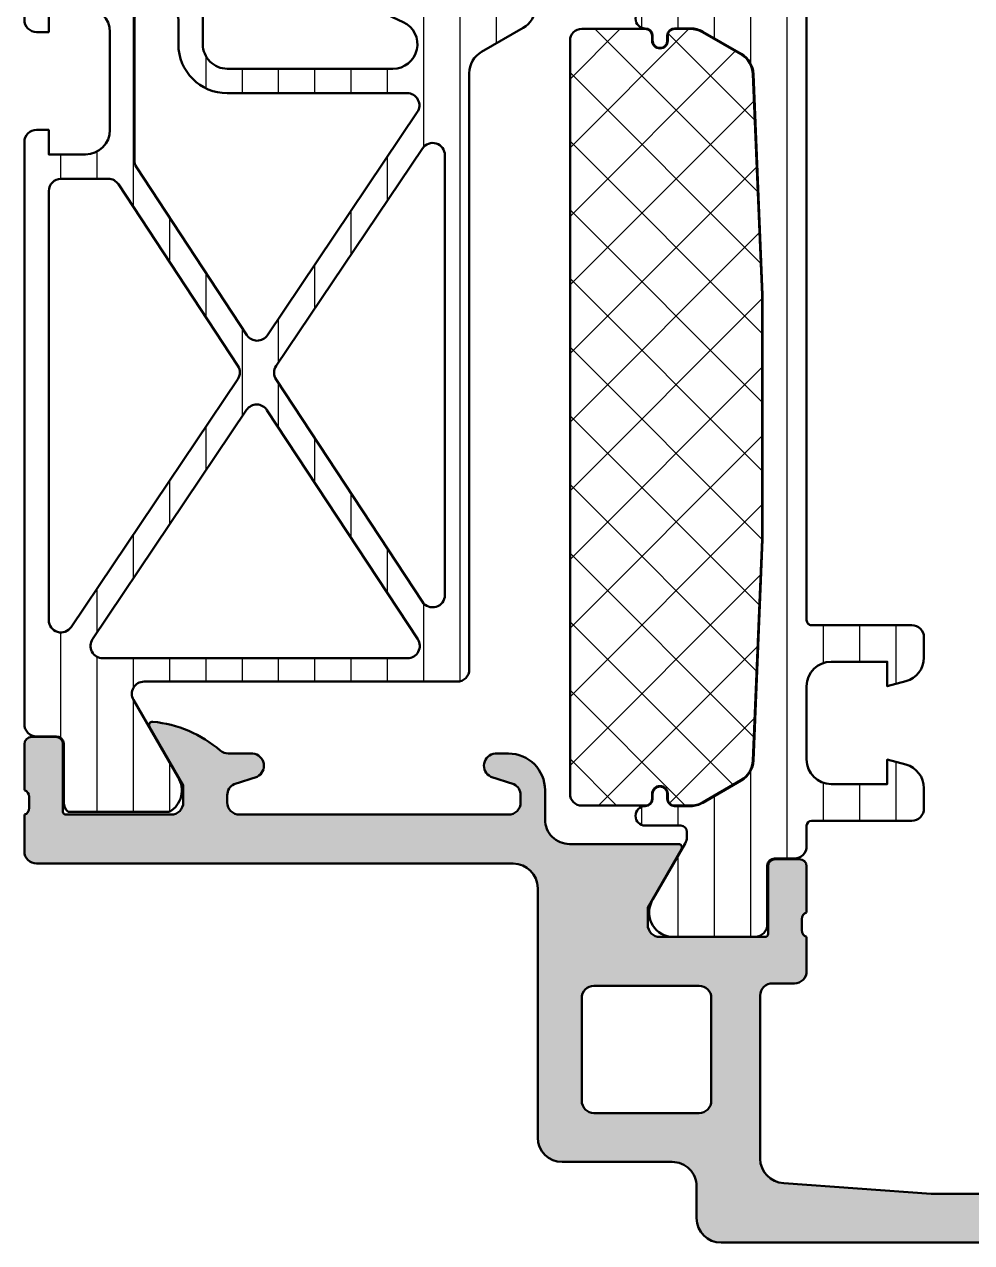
# Model space of a CAD drawing. Extents: x 0 to 77.5, y 0 to 75.
# Drawn here: x 0 to 38.75, y 0 to 49.82 of the extents above; entities that cross this region are included whole.
import ezdxf

# ---------------------------------------------------------------- set-up
doc = ezdxf.new("R2010")
doc.units = 0
for name, color, linetype, lineweight in [('0S-Alu contour', 7, 'Continuous', 50), ('0S-Alu hatch', 252, 'Continuous', 25), ('0S-Plastic contour', 254, 'Continuous', 50), ('0S-Plastic hatch', 253, 'Continuous', 25), ('0S-PT contour', 91, 'Continuous', 50), ('0S-PT hatch', 103, 'Continuous', 25)]:
    doc.layers.add(name, color=color, linetype=linetype, lineweight=lineweight)
pattern_1 = [(90, (0, 0), (-1.4859, 0), [])]

# ---------------------------------------------------------------- blocks, each defined once
blk = doc.blocks.new('338810__59300258_2B71_4FA6_A121_96B4F93C804B_')
at = {"layer": '0S-Alu hatch'}
h = blk.add_hatch(color=256, dxfattribs=at)
edge = h.paths.add_edge_path()
edge.add_line((37.09996948242031, 1.999996948242227), (31.06151186177388, 2.432393580288149))
edge.add_ellipse((31.0999679219181, 3.43161326515505), major_axis=(-0.9999594227704067, 0), ratio=1, start_angle=0, end_angle=87.79599713641181, ccw=False)
edge.add_line((30.10000849914769, 3.431613265155049), (30.10000849914769, 10.10006547570049))
edge.add_ellipse((30.60000849914763, 10.10006547570032), major_axis=(-0.4999999999999432, 0), ratio=1, start_angle=269.99999999998045, end_angle=360, ccw=False)
edge.add_line((30.60000849914781, 10.60006547570026), (31.49993252159013, 10.60006547570049))
edge.add_arc((31.49993252159006, 11.10006547570053), 0.5000000000000427, 270.0000000000073, 360)
edge.add_line((31.99993252159011, 11.10006547570053), (31.99993252159055, 12.49999999999998))
edge.add_ellipse((32.07876896813353, 12.76752059199295), major_axis=(-0.2788950563272664, 0), ratio=1, start_angle=-1.1645893740915767, end_angle=73.58012358051138, ccw=False)
edge.add_line((31.79993152159065, 12.77318899999129), (31.7999315215906, 13.22678299999135))
edge.add_ellipse((32.07879961723374, 13.23244365946838), major_axis=(-0.2789255417371285, 0), ratio=1, start_angle=-73.575405444652, end_angle=1.1628700728790022, ccw=False)
edge.add_line((31.99993252159061, 13.49998699999131), (31.99993252159061, 15.37999799999979))
edge.add_arc((31.69993252159057, 15.37999799999981), 0.3000000000000398, 0, 89.99999999999459)
edge.add_line((31.6999325215906, 15.67999799999985), (30.71995820254787, 15.67999799999985))
edge.add_arc((30.71995820254788, 15.37999799999981), 0.3000000000000469, 90.00000000000136, 180)
edge.add_line((30.41995820254783, 15.37999799999981), (30.41995820254783, 12.6199999999998))
edge.add_ellipse((30.29995820254784, 12.61999999999981), major_axis=(-0.1199999999999974, 0), ratio=1, start_angle=89.9999999999967, end_angle=180, ccw=False)
edge.add_line((30.29995820254783, 12.49999999999981), (25.99993252159035, 12.49999999999998))
edge.add_ellipse((25.99993252159026, 12.99999999999989), major_axis=(-0.4999999999999077, 0), ratio=1, start_angle=0, end_angle=90.00000000001057, ccw=False)
edge.add_line((25.49993252159036, 12.99999999999989), (25.49993252159036, 13.69999999999989))
edge.add_line((25.49993252159036, 13.69999999999989), (26.88142797921305, 16.09282032302781))
edge.add_arc((26.76181273694234, 16.16188021535172), 0.1381197846482171, 330.0000000000933, 450.0000000001032)
edge.add_line((26.76181273694209, 16.29999999999994), (22.30025558471703, 16.29999999999983))
edge.add_ellipse((22.30025558471695, 17.29999999999999), major_axis=(-1.000000000000163, 0), ratio=1, start_angle=0, end_angle=90.00000000000529, ccw=False)
edge.add_line((21.30025558471678, 17.29999999999999), (21.3002555847169, 18.50006449315522))
edge.add_arc((19.80025558471691, 18.50006449315538), 1.499999999999985, 0, 89.99999999999403)
edge.add_line((19.80025558471706, 20.00006449315536), (19.25414352416985, 20.00006449315504))
edge.add_arc((19.3024741654496, 19.5007703700127), 0.5016278224849421, 95.52888794901068, 243.3386633159596)
edge.add_line((19.07738571167039, 19.05247843358481), (20.02312545776366, 18.7476383456944))
edge.add_ellipse((19.80026875812884, 18.30006520285032), major_axis=(-0.4999868265939071, 0), ratio=1, start_angle=180.0002683879249, end_angle=243.53025747675372, ccw=False)
edge.add_line((20.30025558471727, 18.30006754491509), (20.30025558471658, 18.00006449315533))
edge.add_ellipse((19.80027611238413, 18.00004396548737), major_axis=(-0.4999794727538509, 0), ratio=1, start_angle=89.9976476060516, end_angle=180.0023523939924, ccw=False)
edge.add_line((19.80025558471707, 17.50006449315492), (8.800255584716481, 17.50006449315535))
edge.add_ellipse((8.800235057048816, 18.00004396548734), major_axis=(-0.4999794727533962, 0), ratio=1, start_angle=-0.0023523939923961734, end_angle=90.00235239401792, ccw=False)
edge.add_line((8.300255584716822, 18.00006449315478), (8.300255584716837, 18.30006754491322))
edge.add_ellipse((8.800242411304673, 18.30006520285053), major_axis=(-0.4999868265933217, 0), ratio=1, start_angle=296.46974252326913, end_angle=359.9997316120751, ccw=False)
edge.add_line((8.577385711669946, 18.74763834569399), (9.523125457763683, 19.05247843358515))
edge.add_arc((9.298037003984057, 19.50077037001267), 0.5016278224847933, 296.6613366841021, 444.4711120510672)
edge.add_line((9.346367645263115, 20.00006449315492), (8.340172593852543, 20.00006449315478))
edge.add_ellipse((8.340172593851953, 20.50006449315938), major_axis=(-0.5000000000046044, 0), ratio=1, start_angle=49.4109051072528, end_angle=90.00000000006759, ccw=False)
edge.add_arc((4.761709280415814, 16.3233911381578), 4.999999999994352, 49.41090510716571, 84.37742244918954)
edge.add_arc((5.238052306238888, 21.16188021535145), 0.1381197846483885, 84.37742244923353, 209.9999999999607)
edge.add_line((5.1184370639681, 21.09282032302734), (6.499932521590565, 18.69999999999939))
edge.add_line((6.499932521590565, 18.69999999999939), (6.499932521590437, 17.99999999999986))
edge.add_ellipse((5.999932521590459, 17.99999999999985), major_axis=(-0.4999999999999787, 0), ratio=1, start_angle=90.00000000001393, end_angle=180, ccw=False)
edge.add_line((5.999932521590579, 17.49999999999987), (1.69990684063336, 17.49999999999987))
edge.add_ellipse((1.69990684063336, 17.61999999999982), major_axis=(-0.1199999999999477, 0), ratio=1, start_angle=0, end_angle=90, ccw=False)
edge.add_line((1.579906840633412, 17.61999999999982), (1.579906840633412, 20.3799979999998))
edge.add_arc((1.279906840633373, 20.37999799999979), 0.3000000000000398, 0, 90.00000000000273)
edge.add_line((1.279906840633358, 20.67999799999983), (0.2999325215906054, 20.67999799999983))
edge.add_arc((0.2999325215906268, 20.37999799999982), 0.3000000000000043, 90.00000000000406, 180)
edge.add_line((-6.74784093775e-05, 20.37999799999982), (-6.74784093775e-05, 18.49998699999128))
edge.add_ellipse((-0.0789345740525676, 18.23244365946832), major_axis=(-0.2789255417371708, 0), ratio=1, start_angle=178.837129927112, end_angle=253.5754054446418, ccw=False)
edge.add_line((0.1999335215906216, 18.22678299999125), (0.1999335215906086, 17.7731889999913))
edge.add_ellipse((-0.0789039249522787, 17.76752059199311), major_axis=(-0.2788950563272707, 0), ratio=1, start_angle=106.41987641945619, end_angle=181.1645893740609, ccw=False)
edge.add_line((-6.74784094495e-05, 17.5000000000001), (-0.0003840623997462, 15.99998596101898))
edge.add_arc((0.4996159264643439, 15.99988043401214), 0.5000000000000393, 179.9879074956894, 269.9999999999919)
edge.add_line((0.4996159264642727, 15.4998804340121), (20.00005942535628, 15.49988043401274))
edge.add_ellipse((20.00005942535594, 14.49988043401242), major_axis=(-1.000000000000319, 0), ratio=1, start_angle=180, end_angle=269.99999999998005, ccw=False)
edge.add_line((21.00005942535625, 14.49988043401242), (21.00045960350946, 4.299960766538788))
edge.add_arc((22.00045960273981, 4.300000000000167), 0.9999999999999865, 180.0022479117542, 270.0000000000057)
edge.add_line((22.00045960273991, 3.300000000000181), (26.50000000000015, 3.300000000000167))
edge.add_ellipse((26.50000000000022, 2.300000000000224), major_axis=(-0.999999999999943, 0), ratio=1, start_angle=180, end_angle=270.0000000000045, ccw=False)
edge.add_line((27.50000000000016, 2.300000000000224), (27.50000000000017, 0.9999999999999857))
edge.add_arc((28.50000000000019, 1), 1.000000000000014, 180, 269.9999999999943)
edge.add_line((28.50000000000008, -1.42e-14), (77.00000000000031, 0))
edge.add_arc((76.9999325124829, 0.5000674875170718), 0.500067492071022, 270.0077324560997, 359.992267543883)
edge.add_line((77.49999999999997, 0.4999999999995075), (77.50000000000009, 4.500000000000213))
edge.add_arc((76.9999325124829, 4.499932512483027), 0.5000674920711357, 0.0077324561169704, 89.99226754386127)
edge.add_line((77.00000000000065, 5.000000000000213), (75.69995117187551, 4.999999999999843))
edge.add_arc((75.69998807066456, 4.499963101210454), 0.5000369001508095, 90.00422797774101, 179.9957720222162)
edge.add_line((75.19995117187517, 4.499999999999875), (75.19995117187517, 3.999999999999872))
edge.add_line((75.19995117187517, 3.999999999999872), (76.19995117187537, 4.000000000000099))
edge.add_line((76.19995117187537, 4.000000000000099), (76.19995117187506, 2.500000000000198))
edge.add_ellipse((75.1999881455687, 2.499963026306474), major_axis=(-0.9999630269899132, 0), ratio=1, start_angle=89.9978814850731, end_angle=180.0021185150526, ccw=False)
edge.add_line((75.19995117187506, 1.500000000000113), (71.19995117187588, 1.499999999999872))
edge.add_ellipse((71.20002804158453, 2.500076869709374), major_axis=(-1.000076872663751, 0), ratio=1, start_angle=0.004403971451608868, end_angle=89.99559602866259, ccw=False)
edge.add_line((70.19995117187503, 2.499999999998731), (70.19995117187517, 4))
edge.add_line((70.19995117187517, 4), (71.19995117187517, 3.999999999999872))
edge.add_line((71.19995117187517, 3.999999999999872), (71.19995117187528, 4.500000000000213))
edge.add_arc((70.70000864667804, 4.500057474802517), 0.4999425285009739, 359.9934131156214, 450.0065868844096)
edge.add_line((70.69995117187506, 4.999999999999758), (67.89996337890622, 4.999999999999531))
edge.add_arc((67.89996337890614, 4.500000000000042), 0.4999999999994884, 89.99999999999022, 180)
edge.add_line((67.39996337890665, 4.500000000000042), (67.39996337890676, 4.299999999999812))
edge.add_arc((67.89996337890665, 4.299999999999812), 0.4999999999998864, 180, 270.000000000013)
edge.add_line((67.89996337890676, 3.799999999999926), (68.39996337890653, 3.79999999999994))
edge.add_ellipse((68.39992827974108, 3.299964900834652), major_axis=(-0.5000351003971529, 0), ratio=1, start_angle=180.0040217857437, end_angle=269.99597821423885, ccw=False)
edge.add_line((68.89996337890636, 3.299999999999958), (68.89996337890551, 2.499996948243165))
edge.add_ellipse((68.39994681544627, 2.500013511701467), major_axis=(-0.5000165637335795, 0), ratio=1, start_angle=90.0018979698176, end_angle=179.9981020306515, ccw=False)
edge.add_line((68.39996337890616, 1.999996948242227), (37.09996948242031, 1.999996948242227))
edge = h.paths.add_edge_path()
edge.add_ellipse((27.60005942535628, 9.999999999999872), major_axis=(-0.5000000000001137, 0), ratio=1, start_angle=180, end_angle=269.99999999997397, ccw=False)
edge.add_line((28.10005942535639, 9.999999999999872), (28.10005942535651, 5.800000000000167))
edge.add_ellipse((27.60005942535639, 5.800000000000167), major_axis=(-0.5000000000001137, 0), ratio=1, start_angle=89.99999999998698, end_angle=180, ccw=False)
edge.add_line((27.60005942535628, 5.300000000000054), (23.30005942535621, 5.299999999999712))
edge.add_ellipse((23.30005942535649, 5.799999999999769), major_axis=(-0.500000000000057, 0), ratio=1, start_angle=0, end_angle=89.99999999996737, ccw=False)
edge.add_line((22.80005942535644, 5.799999999999769), (22.80005942535621, 10.00000000000021))
edge.add_ellipse((23.29980953491491, 10.00024989044128), major_axis=(-0.4997501720351572, 0), ratio=1, start_angle=-90.02864965138929, end_angle=0.02864965139411879, ccw=False)
edge.add_line((23.30005942535598, 10.49999999999998), (27.60005942535651, 10.49999999999998))
at = {"layer": '0S-Alu contour', "color": 7}
for points in [[(5.1184370639681, 21.09282032302734), (6.499932521590565, 18.69999999999939), (6.499932521590437, 17.99999999999986)], [(1.279906840633358, 20.67999799999983), (0.2999325215906054, 20.67999799999983)], [(-6.74784093775e-05, 20.37999799999982), (-6.74784093775e-05, 18.49998699999128)], [(1.579906840633412, 17.61999999999982), (1.579906840633412, 20.3799979999998)], [(9.346367645263115, 20.00006449315492), (8.340172593852543, 20.00006449315478)], [(19.80025558471706, 20.00006449315536), (19.25414352416985, 20.00006449315504)], [(8.577385711669946, 18.74763834569399), (9.523125457763683, 19.05247843358515)], [(19.07738571167039, 19.05247843358481), (20.02312545776366, 18.7476383456944)], [(21.30025558471678, 17.29999999999999), (21.3002555847169, 18.50006449315522)], [(0.1999335215906216, 18.22678299999125), (0.1999335215906086, 17.7731889999913)], [(8.300255584716822, 18.00006449315478), (8.300255584716837, 18.30006754491322)], [(20.30025558471727, 18.30006754491509), (20.30025558471658, 18.00006449315533)], [(-6.74784094495e-05, 17.5000000000001), (-0.0003840623997462, 15.99998596101898)], [(5.999932521590579, 17.49999999999987), (1.69990684063336, 17.49999999999987)], [(19.80025558471707, 17.50006449315492), (8.800255584716481, 17.50006449315535)], [(26.76181273694209, 16.29999999999994), (22.30025558471703, 16.29999999999983)], [(25.49993252159036, 12.99999999999989), (25.49993252159036, 13.69999999999989), (26.88142797921305, 16.09282032302781)], [(0.4996159264642727, 15.4998804340121), (20.00005942535628, 15.49988043401274)], [(31.6999325215906, 15.67999799999985), (30.71995820254787, 15.67999799999985)], [(30.41995820254783, 15.37999799999981), (30.41995820254783, 12.6199999999998)], [(31.99993252159061, 13.49998699999131), (31.99993252159061, 15.37999799999979)], [(21.00005942535625, 14.49988043401242), (21.00045960350946, 4.299960766538788)], [(31.79993152159065, 12.77318899999129), (31.7999315215906, 13.22678299999135)], [(30.29995820254783, 12.49999999999981), (25.99993252159035, 12.49999999999998)], [(31.99993252159011, 11.10006547570053), (31.99993252159055, 12.49999999999998)], [(23.30005942535598, 10.49999999999998), (27.60005942535651, 10.49999999999998)], [(30.60000849914781, 10.60006547570026), (31.49993252159013, 10.60006547570049)], [(22.80005942535644, 5.799999999999769), (22.80005942535621, 10.00000000000021)], [(28.10005942535639, 9.999999999999872), (28.10005942535651, 5.800000000000167)], [(30.10000849914769, 3.431613265155049), (30.10000849914769, 10.10006547570049)], [(27.60005942535628, 5.300000000000054), (23.30005942535621, 5.299999999999712)], [(22.00045960273991, 3.300000000000181), (26.50000000000015, 3.300000000000167)], [(27.50000000000016, 2.300000000000224), (27.50000000000017, 0.9999999999999857)], [(37.09996948242031, 1.999996948242227), (31.06151186177388, 2.432393580288149)], [(68.39996337890616, 1.999996948242227), (37.09996948242031, 1.999996948242227)], [(28.50000000000008, -1.42e-14), (77.00000000000031, 0)]]:
    blk.add_lwpolyline(points, dxfattribs=at)
for centre, radius, start, end in [((5.238052306238888, 21.16188021535145), 0.1381197846483885, 84.37742244923353, 209.9999999999607), ((4.761709280415814, 16.3233911381578), 4.999999999994352, 49.41090510716571, 84.37742244918954), ((0.2999325215906268, 20.37999799999982), 0.3000000000000043, 90.00000000000406, 180), ((1.279906840633373, 20.37999799999979), 0.3000000000000398, 0, 90.00000000000273), ((9.298037003984057, 19.50077037001267), 0.5016278224847933, 296.6613366841021, 84.47111205106718), ((19.3024741654496, 19.5007703700127), 0.5016278224849421, 95.52888794901068, 243.3386633159596), ((19.80025558471691, 18.50006449315538), 1.499999999999985, 0, 89.99999999999403), ((0.4996159264643439, 15.99988043401214), 0.5000000000000393, 179.9879074956894, 269.9999999999919), ((26.76181273694234, 16.16188021535172), 0.1381197846482171, 330.0000000000933, 90.00000000010316), ((30.71995820254788, 15.37999799999981), 0.3000000000000469, 90.00000000000136, 180), ((31.69993252159057, 15.37999799999981), 0.3000000000000398, 0, 89.99999999999459), ((31.49993252159006, 11.10006547570053), 0.5000000000000427, 270.0000000000073, 0), ((22.00045960273981, 4.300000000000167), 0.9999999999999865, 180.0022479117542, 270.0000000000057), ((28.50000000000019, 1), 1.000000000000014, 180, 269.9999999999943)]:
    blk.add_arc(centre, radius, start, end, dxfattribs=at)
at = {"layer": '0S-Alu contour', "color": 7, "extrusion": (0, 0, -1)}
for centre, radius, start, end in [((-8.340172593851953, 20.50006449315938), 0.5000000000046044, 269.9999999999324, 310.5890948927472), ((0.0789345740525676, 18.23244365946832), 0.2789255417371708, 106.4245945553582, 181.162870072888), ((-8.800242411304673, 18.30006520285053), 0.4999868265933217, 0.0002683879249072, 63.53025747673089), ((-19.80026875812884, 18.30006520285032), 0.4999868265939071, 116.4697425232463, 179.9997316120751), ((-5.999932521590459, 17.99999999999985), 0.4999999999999787, 180, 269.9999999999861), ((-8.800235057048816, 18.00004396548734), 0.4999794727533962, 269.9976476059821, 0.0023523939924092), ((-19.80027611238413, 18.00004396548737), 0.4999794727538509, 179.9976476060076, 270.0023523939484), ((0.0789039249522787, 17.76752059199311), 0.2788950563272707, 178.8354106259391, 253.5801235805438), ((-1.69990684063336, 17.61999999999982), 0.1199999999999477, 270, 0), ((-22.30025558471695, 17.29999999999999), 1.000000000000163, 269.9999999999947, 0), ((-20.00005942535594, 14.49988043401242), 1.000000000000319, 90.00000000001994, 180), ((-32.07879961723374, 13.23244365946838), 0.2789255417371285, 358.837129927121, 73.57540544465212), ((-25.99993252159026, 12.99999999999989), 0.4999999999999077, 269.9999999999894, 0), ((-30.29995820254784, 12.61999999999981), 0.1199999999999974, 180, 270.0000000000033), ((-32.07876896813353, 12.76752059199295), 0.2788950563272664, 286.4198764194886, 1.164589374091603), ((-23.29980953491491, 10.00024989044128), 0.4997501720351572, 359.9713503486059, 90.02864965138924), ((-27.60005942535628, 9.999999999999872), 0.5000000000001137, 90.00000000002605, 180), ((-30.60000849914763, 10.10006547570032), 0.4999999999999432, 0, 90.00000000001953), ((-23.30005942535649, 5.799999999999769), 0.500000000000057, 270.0000000000326, 0), ((-27.60005942535639, 5.800000000000167), 0.5000000000001137, 180, 270.000000000013), ((-26.50000000000022, 2.300000000000224), 0.999999999999943, 89.99999999999552, 180), ((-31.0999679219181, 3.43161326515505), 0.9999594227704067, 272.2040028635882, 0)]:
    blk.add_arc(centre, radius, start, end, dxfattribs=at)
blk = doc.blocks.new('284027__B14AEE58_1636_49E7_B825_4116DD96EE23___F2B90119_346E_4728_9182_FF91B342737F_')
at = {"layer": '0S-Plastic hatch'}
h = blk.add_hatch(dxfattribs=at)
h.set_pattern_fill('ANSI31', color=256, scale=0.4680000000000001, angle=45, style=0)
h.set_pattern_definition(pattern_1)
edge = h.paths.add_edge_path()
edge.add_arc((19.1999800506084, 47.81967208833908), 0.9999999999997676, 119.9950461054493, 180.0006414880433)
edge.add_line((18.19998005067131, 47.81966089226062), (18.19999396686581, 23.43984464575572))
edge.add_ellipse((17.69999396686589, 23.43984436035171), major_axis=(-0.4999999999999962, 0), ratio=1, start_angle=90, end_angle=180.0000327007567, ccw=False)
edge.add_line((17.69999396686589, 22.93984436035172), (4.89432100165407, 22.93984436035177))
edge.add_arc((4.894321001654141, 22.43984436035165), 0.5000000000001208, 90.00000000000813, 209.9999965993366)
edge.add_line((4.461308284923624, 22.18984438605209), (6.285383502111862, 19.03045300000028))
edge.add_ellipse((5.444130853120523, 18.48981807472302), major_axis=(-0.9999960709245247, 0), ratio=1, start_angle=119.56209761908059, end_angle=212.7270160998457, ccw=False)
edge.add_line((5.937495483743053, 17.61999999999982), (1.784937313624091, 17.61999999999982))
edge.add_ellipse((2.109897364387379, 17.99999597743888), major_axis=(-0.499995977445763, 0), ratio=1, start_angle=-0.0003024817733034979, end_angle=49.46402766907818, ccw=False)
edge.add_line((1.609901386948583, 17.99999861706908), (1.610233337345384, 20.3999970000003))
edge.add_arc((1.310233337345628, 20.39999700000044), 0.2999999999997556, 0, 89.99999999997284)
edge.add_line((1.310233337345771, 20.69999700000019), (0.4999325215906083, 20.69999700000007))
edge.add_ellipse((0.4999325215905373, 21.19999700000008), major_axis=(-0.5, 0), ratio=1, start_angle=0, end_angle=90.00000000000807, ccw=False)
edge.add_line((-6.74784094628e-05, 21.19999700000008), (-6.74784094485e-05, 45.0000000000001))
edge.add_ellipse((0.4999325215905586, 45.00000000000011), major_axis=(-0.5000000000000071, 0), ratio=1, start_angle=270.0000000000008, end_angle=360, ccw=False)
edge.add_line((0.4999325215905514, 45.50000000000012), (0.9999325215905513, 45.50000000000011))
edge.add_line((0.9999325215905513, 45.50000000000011), (0.9999325215905513, 44.50000000000011))
edge.add_line((0.9999325215905513, 44.50000000000011), (2.499932521590579, 44.50000000000011))
edge.add_arc((2.499932521590565, 45.5000000000001), 0.9999999999999857, 270.0000000000008, 360)
edge.add_line((3.499932521590551, 45.5000000000001), (3.499932521590551, 49.50000000000013))
edge.add_arc((2.499932521590565, 49.50000000000013), 0.9999999999999857, 0, 90)
edge.add_line((2.499932521590565, 50.50000000000011), (0.9999325215905513, 50.50000000000011))
edge.add_line((0.9999325215905513, 50.50000000000011), (0.9999325215905513, 49.50000000000011))
edge.add_line((0.9999325215905513, 49.50000000000011), (0.4999325215905515, 49.50000000000011))
edge.add_ellipse((0.4999325215905515, 50.00000000000011), major_axis=(-0.5, 0), ratio=1, start_angle=0, end_angle=90, ccw=False)
edge.add_line((-6.74784094485e-05, 50.00000000000011), (-6.74784094485e-05, 51.50000000000011))
edge.add_line((-6.74784094485e-05, 51.50000000000011), (7.799886745223279, 51.50000000000011))
edge.add_ellipse((7.799886745223275, 51.0000000000001), major_axis=(-0.5000000000000071, 0), ratio=1, start_angle=180, end_angle=269.9999999999996, ccw=False)
edge.add_line((8.299886745223281, 51.0000000000001), (8.299886745222057, 50.49993896484374))
edge.add_line((8.299886745222057, 50.49993896484374), (7.299932521590552, 50.50000000000011))
edge.add_line((7.299932521590552, 50.50000000000011), (7.299917262800466, 48.99993896484474))
edge.add_arc((8.2999740599606, 48.99999576102176), 1.000056798772945, 180.0032539963815, 270.0041282688305)
edge.add_line((8.300046115936494, 47.9999389648447), (15.07882324955876, 47.9999389648444))
edge.add_arc((15.07882324955881, 48.9999389648444), 1, 269.9999999999976, 425.0803068673849)
edge.add_line((15.50017079815223, 49.90683821134002), (14.42325768584824, 50.40717460666817))
edge.add_arc((13.99844553482167, 49.50189308341638), 1.000000000000448, 64.86122623419783, 93.58248048792979)
edge.add_line((13.93596018801841, 50.49993896484457), (12.29987148643328, 50.49993896484455))
edge.add_line((12.29987148643328, 50.49993896484455), (12.2999020095999, 51.00003051757873))
edge.add_ellipse((12.79990200866858, 51.00000000000008), major_axis=(-0.5000000000000107, 0), ratio=1, start_angle=270.0000000000004, end_angle=359.9965029431444, ccw=False)
edge.add_line((12.79990200866858, 51.5000000000001), (15.78578828114193, 51.50000000000014))
edge.add_arc((15.78578828114193, 52.00000000000013), 0.4999999999999858, 269.9999999999992, 315.5732366891177)
edge.add_ellipse((16.49993406457201, 51.30000300000014), major_axis=(-0.4999999999999805, 0), ratio=1, start_angle=269.9999999999902, end_angle=315.5732366891126, ccw=False)
edge.add_line((16.4999340645721, 51.80000300000013), (17.3103145836348, 51.80000300000012))
edge.add_arc((17.3103145836349, 52.10000300000023), 0.3000000000001108, 269.9999999999823, 360)
edge.add_line((17.61031458363501, 52.10000300000023), (17.6099799543285, 54.50000138293633))
edge.add_ellipse((18.10997593176734, 54.50000402256126), major_axis=(-0.4999959774458107, 0), ratio=1, start_angle=-90.00030248120328, end_angle=0.0003024817733034979, ccw=False)
edge.add_line((18.10997857139257, 55.0000000000001), (21.58652006949191, 55.00000000000012))
edge.add_ellipse((21.44420942050061, 54.01018192527714), major_axis=(-0.9999960709246003, 0), ratio=1, start_angle=147.2729839001649, end_angle=261.8183919481043, ccw=False)
edge.add_line((22.28546206949211, 53.469547), (20.96694521653338, 51.18580850700975))
edge.add_arc((21.39995793326336, 50.93580853270999), 0.4999999999997528, 150.0000034006127, 179.9988249444108)
edge.add_line((20.89995793336876, 50.93581878700445), (20.89994967180356, 50.53298434775506))
edge.add_ellipse((19.89994967201406, 50.53300485634231), major_axis=(-0.9999999999998026, 0), ratio=1, start_angle=119.9950461054618, end_angle=179.998824944721, ccw=False)
edge.add_line((20.39987479205545, 49.66693622490989), (18.70005493056722, 48.68574071977157))
edge = h.paths.add_edge_path()
edge.add_ellipse((8.29997405996065, 48.99999576102175), major_axis=(-2.000056798772985, 0), ratio=1, start_angle=0.0032539963814883777, end_angle=90.00291919005628, ccw=False)
edge.add_line((6.299917264413195, 48.99988217189464), (6.299927435430682, 49.99999491506467))
edge.add_arc((5.799927435456542, 50.00000000000011), 0.4999999999999964, 359.9994173096505, 450.0000000000004)
edge.add_line((5.799927435456538, 50.50000000000011), (4.999932521590551, 50.50000000000011))
edge.add_arc((4.999932521590558, 50.00000000000011), 0.5, 90.00000000000081, 180)
edge.add_line((4.499932521590558, 50.00000000000011), (4.499932521590551, 44.25500419251833))
edge.add_arc((4.99993252159053, 44.25500419251833), 0.4999999999999787, 180, 213.3519537600581)
edge.add_line((4.582277929787368, 43.98011395634084), (9.106852210789562, 37.10570018780281))
edge.add_arc((9.52450680259275, 37.3805904239803), 0.5000000000000008, 213.3519537600564, 326.0739382130872)
edge.add_line((9.939386053129166, 37.10152912699638), (16.0733569089181, 46.22087766786047))
edge.add_arc((15.65847765838168, 46.49993896484438), 0.5000000000000038, 326.0739382130874, 449.9999999999979)
edge.add_line((15.6584776583817, 46.99993896484439), (8.300075961810421, 46.99993896484469))
edge = h.paths.add_edge_path()
edge.add_line((3.431623172262014, 43.50000000000011), (1.499932521590551, 43.50000000000011))
edge.add_arc((1.499932521590551, 43.00000000000011), 0.5, 90, 180)
edge.add_line((0.9999325215905513, 43.00000000000011), (0.9999325215905444, 25.45048976309265))
edge.add_arc((1.499932521590537, 25.45048976309265), 0.4999999999999929, 180, 326.0739382130871)
edge.add_line((1.914811772126945, 25.17142846610874), (8.729219800591247, 35.3023800751437))
edge.add_arc((8.314340550054826, 35.58144137212761), 0.5000000000000038, 326.0739382130875, 393.3519537600571)
edge.add_line((8.731995141858015, 35.8563316083051), (3.849277764065197, 43.2748902361776))
edge.add_arc((3.431623172262014, 43.00000000000011), 0.4999999999999964, 33.35195376005672, 90)
edge = h.paths.add_edge_path()
edge.add_line((3.203613077437608, 23.89990234375011), (15.67376138406993, 23.89990234375011))
edge.add_arc((15.67376138406993, 24.39990234375012), 0.5, 270, 393.3519537600563)
edge.add_line((16.09141597587312, 24.6747925799276), (9.92407333603822, 34.04514712059433))
edge.add_arc((9.50641874423503, 33.77025688441684), 0.5000000000000008, 33.35195376005639, 146.0739382130872)
edge.add_line((9.091539493698615, 34.04931818140075), (2.788733826901193, 24.67896364073403))
edge.add_arc((3.203613077437609, 24.39990234375012), 0.5000000000000009, 146.0739382130872, 269.9999999999999)
edge = h.paths.add_edge_path()
edge.add_arc((16.69996904030921, 44.46487769994063), 0.4999999999999984, 0.0001166206048411, 146.0739382130878)
edge.add_line((16.28508978977279, 44.74393899692453), (10.30170574623653, 35.84846723325343))
edge.add_arc((10.71658499677295, 35.56940593626952), 0.4999999999999979, 146.073938213087, 213.3519537600566)
edge.add_line((10.29893040496976, 35.29451570009204), (16.28235105851507, 26.20360310387407))
edge.add_arc((16.70000565031826, 26.47849334005154), 0.499999999999994, 213.3519537600559, 360.0001166206049)
edge.add_line((17.20000565031722, 26.47849435775831), (17.19996904030817, 44.46487871764739))
at = {"layer": '0S-Alu contour', "color": 7}
for points in [[(5.799927435456538, 50.50000000000011), (4.999932521590551, 50.50000000000011)], [(4.499932521590558, 50.00000000000011), (4.499932521590551, 44.25500419251833)], [(6.299917264413195, 48.99988217189464), (6.299927435430682, 49.99999491506467)], [(15.6584776583817, 46.99993896484439), (8.300075961810421, 46.99993896484469)], [(9.939386053129166, 37.10152912699638), (16.0733569089181, 46.22087766786047)], [(16.28508978977279, 44.74393899692453), (10.30170574623653, 35.84846723325343)], [(17.20000565031722, 26.47849435775831), (17.19996904030817, 44.46487871764739)], [(4.582277929787368, 43.98011395634084), (9.106852210789562, 37.10570018780281)], [(3.431623172262014, 43.50000000000011), (1.499932521590551, 43.50000000000011)], [(0.9999325215905513, 43.00000000000011), (0.9999325215905444, 25.45048976309265)], [(8.731995141858015, 35.8563316083051), (3.849277764065197, 43.2748902361776)], [(1.914811772126945, 25.17142846610874), (8.729219800591247, 35.3023800751437)], [(10.29893040496976, 35.29451570009204), (16.28235105851507, 26.20360310387407)], [(9.091539493698615, 34.04931818140075), (2.788733826901193, 24.67896364073403)], [(16.09141597587312, 24.6747925799276), (9.92407333603822, 34.04514712059433)], [(3.203613077437608, 23.89990234375011), (15.67376138406993, 23.89990234375011)]]:
    blk.add_lwpolyline(points, dxfattribs=at)
for centre, radius, start, end in [((4.999932521590558, 50.00000000000011), 0.5, 90.00000000000081, 180), ((5.799927435456542, 50.00000000000011), 0.4999999999999964, 359.9994173096505, 90.0000000000004), ((15.65847765838168, 46.49993896484438), 0.5000000000000038, 326.0739382130874, 89.99999999999797), ((16.69996904030921, 44.46487769994063), 0.4999999999999984, 0.0001166206048411, 146.0739382130878), ((4.99993252159053, 44.25500419251833), 0.4999999999999787, 180, 213.3519537600581), ((1.499932521590551, 43.00000000000011), 0.5, 90, 180), ((3.431623172262014, 43.00000000000011), 0.4999999999999964, 33.35195376005672, 90), ((9.52450680259275, 37.3805904239803), 0.5000000000000008, 213.3519537600564, 326.0739382130872), ((8.314340550054826, 35.58144137212761), 0.5000000000000038, 326.0739382130875, 33.35195376005707), ((10.71658499677295, 35.56940593626952), 0.4999999999999979, 146.073938213087, 213.3519537600566), ((9.50641874423503, 33.77025688441684), 0.5000000000000008, 33.35195376005639, 146.0739382130872), ((16.70000565031826, 26.47849334005154), 0.499999999999994, 213.3519537600559, 0.0001166206048411), ((1.499932521590537, 25.45048976309265), 0.4999999999999929, 180, 326.0739382130871), ((3.203613077437609, 24.39990234375012), 0.5000000000000009, 146.0739382130872, 269.9999999999999), ((15.67376138406993, 24.39990234375012), 0.5, 270, 33.35195376005639)]:
    blk.add_arc(centre, radius, start, end, dxfattribs=at)
at = {"layer": '0S-Alu contour', "color": 7, "extrusion": (0, 0, -1)}
blk.add_arc((-8.29997405996065, 48.99999576102175), 2.000056798772985, 269.9970808099437, 359.9967460036185, dxfattribs=at)
at = {"layer": '0S-Plastic contour', "color": 7}
for points in [[(18.10997857139257, 55.0000000000001), (21.58652006949191, 55.00000000000012)], [(17.61031458363501, 52.10000300000023), (17.6099799543285, 54.50000138293633)], [(22.28546206949211, 53.469547), (20.96694521653338, 51.18580850700975)], [(-6.74784094485e-05, 50.00000000000011), (-6.74784094485e-05, 51.50000000000011), (7.799886745223279, 51.50000000000011)], [(12.79990200866858, 51.5000000000001), (15.78578828114193, 51.50000000000014)], [(16.4999340645721, 51.80000300000013), (17.3103145836348, 51.80000300000012)], [(8.299886745223281, 51.0000000000001), (8.299886745222057, 50.49993896484374), (7.299932521590552, 50.50000000000011), (7.299917262800466, 48.99993896484474)], [(13.93596018801841, 50.49993896484457), (12.29987148643328, 50.49993896484455), (12.2999020095999, 51.00003051757873)], [(20.89995793336876, 50.93581878700445), (20.89994967180356, 50.53298434775506)], [(2.499932521590565, 50.50000000000011), (0.9999325215905513, 50.50000000000011), (0.9999325215905513, 49.50000000000011), (0.4999325215905515, 49.50000000000011)], [(15.50017079815223, 49.90683821134002), (14.42325768584824, 50.40717460666817)], [(3.499932521590551, 45.5000000000001), (3.499932521590551, 49.50000000000013)], [(20.39987479205545, 49.66693622490989), (18.70005493056722, 48.68574071977157)], [(8.300046115936494, 47.9999389648447), (15.07882324955876, 47.9999389648444)], [(18.19998005067131, 47.81966089226062), (18.19999396686581, 23.43984464575572)], [(0.4999325215905514, 45.50000000000012), (0.9999325215905513, 45.50000000000011), (0.9999325215905513, 44.50000000000011), (2.499932521590579, 44.50000000000011)], [(-6.74784094628e-05, 21.19999700000008), (-6.74784094485e-05, 45.0000000000001)], [(17.69999396686589, 22.93984436035172), (4.89432100165407, 22.93984436035177)], [(4.461308284923624, 22.18984438605209), (6.285383502111862, 19.03045300000028)], [(1.310233337345771, 20.69999700000019), (0.4999325215906083, 20.69999700000007)], [(1.609901386948583, 17.99999861706908), (1.610233337345384, 20.3999970000003)], [(5.937495483743053, 17.61999999999982), (1.784937313624091, 17.61999999999982)]]:
    blk.add_lwpolyline(points, dxfattribs=at)
at = {"layer": '0S-Plastic contour', "color": 7, "extrusion": (0, 0, -1)}
for centre, radius, start, end in [((-18.10997593176734, 54.50000402256126), 0.4999959774458107, 359.9996975182267, 90.00030248120336), ((-21.44420942050061, 54.01018192527714), 0.9999960709246003, 98.1816080518957, 212.7270160998351), ((-7.799886745223275, 51.0000000000001), 0.5000000000000071, 90.0000000000004, 180), ((-12.79990200866858, 51.00000000000008), 0.5000000000000107, 0.0034970568555893, 89.99999999999959), ((-16.49993406457201, 51.30000300000014), 0.4999999999999805, 44.42676331088743, 90.00000000000978), ((-19.89994967201406, 50.53300485634231), 0.9999999999998026, 180.001175055279, 240.0049538945382), ((-0.4999325215905515, 50.00000000000011), 0.5, 270, 0), ((-0.4999325215905586, 45.00000000000011), 0.5000000000000071, 0, 89.9999999999992), ((-17.69999396686589, 23.43984436035171), 0.4999999999999962, 179.9999672992433, 270), ((-0.4999325215905373, 21.19999700000008), 0.5, 269.9999999999919, 0), ((-5.444130853120523, 18.48981807472302), 0.9999960709245247, 147.2729839001543, 240.4379023809195), ((-2.109897364387379, 17.99999597743888), 0.499995977445763, 310.5359723309218, 0.0003024817733149)]:
    blk.add_arc(centre, radius, start, end, dxfattribs=at)
at = {"layer": '0S-Plastic contour', "color": 7}
for centre, radius, start, end in [((17.3103145836349, 52.10000300000023), 0.3000000000001108, 269.9999999999823, 0), ((15.78578828114193, 52.00000000000013), 0.4999999999999858, 269.9999999999992, 315.5732366891177), ((21.39995793326336, 50.93580853270999), 0.4999999999997528, 150.0000034006127, 179.9988249444108), ((2.499932521590565, 49.50000000000013), 0.9999999999999857, 0, 90), ((13.99844553482167, 49.50189308341638), 1.000000000000448, 64.86122623419783, 93.58248048792979), ((15.07882324955881, 48.9999389648444), 1, 269.9999999999976, 65.08030686738492), ((8.2999740599606, 48.99999576102176), 1.000056798772945, 180.0032539963815, 270.0041282688305), ((19.1999800506084, 47.81967208833908), 0.9999999999997676, 119.9950461054493, 180.0006414880433), ((2.499932521590565, 45.5000000000001), 0.9999999999999857, 270.0000000000008, 0), ((4.894321001654141, 22.43984436035165), 0.5000000000001208, 90.00000000000813, 209.9999965993366), ((1.310233337345628, 20.39999700000044), 0.2999999999997556, 0, 89.99999999997284)]:
    blk.add_arc(centre, radius, start, end, dxfattribs=at)
blk = doc.blocks.new('284027__4362579B_65C8_4905_85C3_6A469518CFFB___5E884134_2093_4666_AA1D_BFF25BA7F45E_')
at = {"layer": '0S-Plastic hatch'}
h = blk.add_hatch(dxfattribs=at)
h.set_pattern_fill('ANSI31', color=256, scale=0.4680000000000001, angle=45, style=0)
h.set_pattern_definition(pattern_1)
edge = h.paths.add_edge_path()
edge.add_ellipse((31.49993252159057, 51.29000299999998), major_axis=(-0.4999999999999858, 0), ratio=1, start_angle=180, end_angle=270.0000000000004, ccw=False)
edge.add_line((31.99993252159056, 51.29000299999998), (31.99993252159059, 25.44999999999996))
edge.add_arc((32.19993252159061, 25.44999999999999), 0.2000000000000206, 180, 270.0000000000081)
edge.add_line((32.19993252159064, 25.24999999999997), (36.29993252157895, 25.24999999999997))
edge.add_ellipse((36.29993252157895, 24.75000000000003), major_axis=(-0.4999999999999432, 0), ratio=1, start_angle=180, end_angle=270.0000000000008, ccw=False)
edge.add_line((36.7999325215789, 24.75000000000003), (36.7999325215789, 23.91925077661228))
edge.add_ellipse((35.79993252157891, 23.91925077661229), major_axis=(-0.9999999999999857, 0), ratio=1, start_angle=105.0000000010829, end_angle=180, ccw=False)
edge.add_line((36.05875156669969, 22.95332495032813), (35.29993252157896, 22.74999999999995))
edge.add_line((35.29993252157896, 22.74999999999995), (35.29993252157896, 23.74999999999997))
edge.add_line((35.29993252157896, 23.74999999999997), (32.9999325215906, 23.74999999999997))
edge.add_arc((32.99993252159062, 22.74999999999991), 1.000000000000056, 90.0000000000016, 180)
edge.add_line((31.99993252159057, 22.74999999999991), (31.99993252159059, 19.74999999999998))
edge.add_arc((32.9999325215906, 19.74999999999998), 1.000000000000003, 180, 270)
edge.add_line((32.9999325215906, 18.74999999999997), (35.29993252157892, 18.74999999999997))
edge.add_line((35.29993252157892, 18.74999999999997), (35.29993252157903, 19.74999999999991))
edge.add_line((35.29993252157903, 19.74999999999991), (36.05875156669962, 19.54667504964167))
edge.add_ellipse((35.79993252157897, 18.58074922335798), major_axis=(-0.999999999999502, 0), ratio=1, start_angle=180, end_angle=254.9999999989168, ccw=False)
edge.add_line((36.79993252157847, 18.58074922335798), (36.79993252157892, 17.74999999999995))
edge.add_ellipse((36.29993252157893, 17.74999999999996), major_axis=(-0.4999999999999929, 0), ratio=1, start_angle=89.9999999999992, end_angle=180, ccw=False)
edge.add_line((36.29993252157893, 17.24999999999996), (32.19993252159055, 17.24999999999997))
edge.add_arc((32.19993252159057, 17.05), 0.1999999999999744, 90.00000000000406, 180)
edge.add_line((31.99993252159059, 17.05), (31.99993252159055, 16.20999699999986))
edge.add_ellipse((31.49993252159055, 16.20999699999998), major_axis=(-0.5000000000000036, 0), ratio=1, start_angle=90.0000000000004, end_angle=180, ccw=False)
edge.add_line((31.49993252159056, 15.70999699999998), (30.68959850934802, 15.70999699999999))
edge.add_arc((30.68959850934803, 15.40999699999998), 0.3000000000000043, 90.00000000000067, 180)
edge.add_line((30.38959850934802, 15.40999699999998), (30.38993313865424, 13.00999861706368))
edge.add_ellipse((29.88993716121563, 13.0099959774386), major_axis=(-0.4999959774455833, 0), ratio=1, start_angle=89.99969751881412, end_angle=180.0003024817733, ccw=False)
edge.add_line((29.88993452159055, 12.50999999999998), (26.41339302349108, 12.50999999999998))
edge.add_ellipse((26.55570367248243, 13.49981807472284), major_axis=(-0.9999960709244808, 0), ratio=1, start_angle=-32.727016099840284, end_angle=81.8183919481005, ccw=False)
edge.add_line((25.71445102349108, 14.04045299999999), (27.03296787644973, 16.32419149298999))
edge.add_arc((26.59995515971936, 16.57419146728954), 0.4999999999999908, 330.0000034006566, 359.9988249444108)
edge.add_line((27.0999551596142, 16.57418121299507), (27.09993252159061, 16.79999999998245))
edge.add_arc((26.84993252157315, 16.79999999998252), 0.2500000000174545, 0, 89.9999999999829)
edge.add_line((26.84993252157322, 17.04999999999998), (25.39993252159064, 17.04999999999992))
edge.add_ellipse((25.39993252159059, 17.44999999999987), major_axis=(-0.3999999999999488, 0), ratio=1, start_angle=-89.99999999999193, end_angle=90.00000000000807, ccw=False)
edge.add_arc((25.39993252159053, 18.14999999999995), 0.3000000000001322, 270, 360)
edge.add_line((25.69993252159066, 18.14999999999995), (25.69993252159072, 18.34999999999996))
edge.add_ellipse((25.9999325215907, 18.34999999999996), major_axis=(-0.2999999999999829, 0), ratio=1, start_angle=180, end_angle=360, ccw=False)
edge.add_line((26.29993252159068, 18.34999999999996), (26.29993252159068, 18.14999999999992))
edge.add_arc((26.59993252159068, 18.14999999999993), 0.2999999999999971, 180, 270.0000000000027)
edge.add_line((26.5999325215907, 17.84999999999994), (27.24967478280446, 17.84999999999993))
edge.add_arc((27.24967478280446, 18.84999999999965), 0.9999999999997228, 270, 300.0000000005291)
edge.add_line((27.74967478281232, 17.98397459622007), (29.32373599208366, 18.89275925913324))
edge.add_arc((28.82373599207565, 19.75878466291305), 0.9999999999999957, 300.0000000005302, 357.6096559963408)
edge.add_line((29.82286586524499, 19.71707739087793), (30.19993252159056, 28.75000000000339))
edge.add_line((30.19993252159056, 28.75000000000339), (30.19993252159062, 38.74999999999975))
edge.add_line((30.19993252159062, 38.74999999999975), (29.82286586524498, 47.78292260912156))
edge.add_arc((28.82373599207563, 47.74121533708643), 1.000000000000008, 2.390344003660138, 59.99999999942793)
edge.add_line((29.32373599208428, 48.60724074086588), (27.74967478281257, 49.51602540378076))
edge.add_arc((27.24967478280435, 48.65000000000033), 1.000000000000638, 59.99999999947769, 90.00000000000753)
edge.add_line((27.24967478280422, 49.65000000000097), (26.59993252159069, 49.65000000000097))
edge.add_arc((26.5999325215907, 49.35000000000099), 0.2999999999999829, 90.00000000000136, 180)
edge.add_line((26.29993252159071, 49.35000000000099), (26.29993252159071, 49.15000000000095))
edge.add_ellipse((25.99993252159072, 49.15000000000098), major_axis=(-0.2999999999999971, 0), ratio=1, start_angle=0, end_angle=180, ccw=False)
edge.add_line((25.69993252159072, 49.15000000000098), (25.69993252159069, 49.35000000000094))
edge.add_arc((25.39993252159046, 49.35000000000094), 0.3000000000002316, 0, 89.99999999997625)
edge.add_ellipse((25.39993252159056, 50.05000000000105), major_axis=(-0.3999999999998707, 0), ratio=1, start_angle=-89.9999999999963, end_angle=90.00000000000358, ccw=False)
edge.add_line((25.39993252159054, 50.45000000000092), (26.84993252157315, 50.45000000000091))
edge.add_arc((26.84993252157314, 50.70000000001837), 0.2500000000174509, 270.0000000000008, 360)
edge.add_line((27.0999325215906, 50.70000000001837), (27.0999551596142, 50.92581878700404))
edge.add_arc((26.59995515971932, 50.92580853271041), 0.5000000000000365, 0.0011750555892266, 29.99999659934213)
edge.add_line((27.03296787644974, 51.17580850700996), (25.71445102349109, 53.45954699999996))
edge.add_ellipse((26.55570367248244, 54.00018192527713), major_axis=(-0.9999960709244874, 0), ratio=1, start_angle=-81.8183919481001, end_angle=32.72701609984131, ccw=False)
edge.add_line((26.41339302349108, 54.98999999999999), (29.88993452159053, 54.98999999999998))
edge.add_ellipse((29.88993716121561, 54.49000402256135), major_axis=(-0.4999959774455975, 0), ratio=1, start_angle=179.9996975182268, end_angle=270.0003024811858, ccw=False)
edge.add_line((30.38993313865424, 54.49000138293115), (30.38959850934802, 52.09000300000001))
edge.add_arc((30.68959850934804, 52.09000299999999), 0.3000000000000185, 180, 269.999999999998)
edge.add_line((30.68959850934803, 51.79000299999998), (31.49993252159057, 51.79000299999997))
at = {"layer": '0S-Plastic contour', "color": 7}
for points in [[(26.41339302349108, 54.98999999999999), (29.88993452159053, 54.98999999999998)], [(30.38993313865424, 54.49000138293115), (30.38959850934802, 52.09000300000001)], [(27.03296787644974, 51.17580850700996), (25.71445102349109, 53.45954699999996)], [(30.68959850934803, 51.79000299999998), (31.49993252159057, 51.79000299999997)], [(27.0999325215906, 50.70000000001837), (27.0999551596142, 50.92581878700404)], [(31.99993252159056, 51.29000299999998), (31.99993252159059, 25.44999999999996)], [(25.39993252159054, 50.45000000000092), (26.84993252157315, 50.45000000000091)], [(25.69993252159072, 49.15000000000098), (25.69993252159069, 49.35000000000094)], [(26.29993252159071, 49.35000000000099), (26.29993252159071, 49.15000000000095)], [(27.24967478280422, 49.65000000000097), (26.59993252159069, 49.65000000000097)], [(29.32373599208428, 48.60724074086588), (27.74967478281257, 49.51602540378076)], [(29.82286586524499, 19.71707739087793), (30.19993252159056, 28.75000000000339), (30.19993252159062, 38.74999999999975), (29.82286586524498, 47.78292260912156)], [(32.19993252159064, 25.24999999999997), (36.29993252157895, 25.24999999999997)], [(36.7999325215789, 24.75000000000003), (36.7999325215789, 23.91925077661228)], [(36.05875156669969, 22.95332495032813), (35.29993252157896, 22.74999999999995), (35.29993252157896, 23.74999999999997), (32.9999325215906, 23.74999999999997)], [(31.99993252159057, 22.74999999999991), (31.99993252159059, 19.74999999999998)], [(32.9999325215906, 18.74999999999997), (35.29993252157892, 18.74999999999997), (35.29993252157903, 19.74999999999991), (36.05875156669962, 19.54667504964167)], [(27.74967478281232, 17.98397459622007), (29.32373599208366, 18.89275925913324)], [(36.79993252157847, 18.58074922335798), (36.79993252157892, 17.74999999999995)], [(25.69993252159066, 18.14999999999995), (25.69993252159072, 18.34999999999996)], [(26.29993252159068, 18.34999999999996), (26.29993252159068, 18.14999999999992)], [(26.5999325215907, 17.84999999999994), (27.24967478280446, 17.84999999999993)], [(26.84993252157322, 17.04999999999998), (25.39993252159064, 17.04999999999992)], [(31.99993252159059, 17.05), (31.99993252159055, 16.20999699999986)], [(36.29993252157893, 17.24999999999996), (32.19993252159055, 17.24999999999997)], [(27.0999551596142, 16.57418121299507), (27.09993252159061, 16.79999999998245)], [(25.71445102349108, 14.04045299999999), (27.03296787644973, 16.32419149298999)], [(31.49993252159056, 15.70999699999998), (30.68959850934802, 15.70999699999999)], [(30.38959850934802, 15.40999699999998), (30.38993313865424, 13.00999861706368)], [(29.88993452159055, 12.50999999999998), (26.41339302349108, 12.50999999999998)]]:
    blk.add_lwpolyline(points, dxfattribs=at)
at = {"layer": '0S-Plastic contour', "color": 7, "extrusion": (0, 0, -1)}
for centre, radius, start, end in [((-26.55570367248244, 54.00018192527713), 0.9999960709244874, 327.2729839001587, 81.81839194810009), ((-29.88993716121561, 54.49000402256135), 0.4999959774455975, 89.99969751881414, 180.0003024817733), ((-31.49993252159057, 51.29000299999998), 0.4999999999999858, 89.99999999999959, 180), ((-25.39993252159056, 50.05000000000105), 0.3999999999998707, 269.9999999999964, 89.99999999999642), ((-25.99993252159072, 49.15000000000098), 0.2999999999999971, 180, 0), ((-36.29993252157895, 24.75000000000003), 0.4999999999999432, 89.9999999999992, 180), ((-35.79993252157891, 23.91925077661229), 0.9999999999999857, 180, 254.9999999989171), ((-35.79993252157897, 18.58074922335798), 0.999999999999502, 105.0000000010832, 180), ((-25.9999325215907, 18.34999999999996), 0.2999999999999829, 0, 180), ((-25.39993252159059, 17.44999999999987), 0.3999999999999488, 269.9999999999919, 89.99999999999186), ((-36.29993252157893, 17.74999999999996), 0.4999999999999929, 180, 270.0000000000008), ((-31.49993252159055, 16.20999699999998), 0.5000000000000036, 180, 269.9999999999996), ((-26.55570367248243, 13.49981807472284), 0.9999960709244808, 278.1816080518995, 32.72701609984031), ((-29.88993716121563, 13.0099959774386), 0.4999959774455833, 179.9996975182267, 270.0003024811859)]:
    blk.add_arc(centre, radius, start, end, dxfattribs=at)
at = {"layer": '0S-Plastic contour', "color": 7}
for centre, radius, start, end in [((30.68959850934804, 52.09000299999999), 0.3000000000000185, 180, 269.999999999998), ((26.59995515971932, 50.92580853271041), 0.5000000000000365, 0.0011750555892266, 29.99999659934213), ((26.84993252157314, 50.70000000001837), 0.2500000000174509, 270.0000000000008, 0), ((25.39993252159046, 49.35000000000094), 0.3000000000002316, 0, 89.99999999997625), ((26.5999325215907, 49.35000000000099), 0.2999999999999829, 90.00000000000136, 180), ((27.24967478280435, 48.65000000000033), 1.000000000000638, 59.99999999947769, 90.00000000000753), ((28.82373599207563, 47.74121533708643), 1.000000000000008, 2.390344003660138, 59.99999999942793), ((32.19993252159061, 25.44999999999999), 0.2000000000000206, 180, 270.0000000000081), ((32.99993252159062, 22.74999999999991), 1.000000000000056, 90.0000000000016, 180), ((28.82373599207565, 19.75878466291305), 0.9999999999999957, 300.0000000005302, 357.6096559963408), ((32.9999325215906, 19.74999999999998), 1.000000000000003, 180, 270), ((25.39993252159053, 18.14999999999995), 0.3000000000001322, 270, 0), ((26.59993252159068, 18.14999999999993), 0.2999999999999971, 180, 270.0000000000027), ((27.24967478280446, 18.84999999999965), 0.9999999999997228, 270, 300.0000000005291), ((26.84993252157315, 16.79999999998252), 0.2500000000174545, 0, 89.9999999999829), ((32.19993252159057, 17.05), 0.1999999999999744, 90.00000000000406, 180), ((26.59995515971936, 16.57419146728954), 0.4999999999999908, 330.0000034006566, 359.9988249444108), ((30.68959850934803, 15.40999699999998), 0.3000000000000043, 90.00000000000067, 180)]:
    blk.add_arc(centre, radius, start, end, dxfattribs=at)
blk = doc.blocks.new('434170__370FC7FC_47F6_458A_9A70_D0055674422A_')
at = {"layer": '0S-PT hatch'}
h = blk.add_hatch(dxfattribs=at)
h.set_pattern_fill('ANSI37', color=256, scale=0.625, angle=90, style=0)
h.set_pattern_definition([(135, (0, 0), (-1.403165018917055, -1.403165018917055), []), (225, (0, 0), (1.403165018917055, -1.403165018917055), [])])
edge = h.paths.add_edge_path()
edge.add_arc((22.79993252159063, 49.15000000000166), 0.480000000000004, 89.99999999998559, 180)
edge.add_line((22.31993252159062, 49.15000000000166), (22.31993252159063, 18.35000000000061))
edge.add_arc((22.79993252159064, 18.35000000000061), 0.4800000000000005, 180, 269.9999999999852)
edge.add_line((22.79993252159051, 17.87000000000061), (25.39993252159066, 17.86999999999994))
edge.add_arc((25.39993252159065, 18.14999999999996), 0.2800000000000224, 270.0000000000029, 360)
edge.add_line((25.67993252159067, 18.14999999999996), (25.67993252159073, 18.34999999999996))
edge.add_ellipse((25.99993252159071, 18.34999999999996), major_axis=(-0.3199999999999825, 0), ratio=1, start_angle=180, end_angle=360, ccw=False)
edge.add_line((26.3199325215907, 18.34999999999996), (26.3199325215907, 18.14999999999993))
edge.add_arc((26.59993252159071, 18.14999999999994), 0.2800000000000189, 180, 269.9999999999993)
edge.add_line((26.59993252159071, 17.86999999999992), (27.24967478280432, 17.86999999999991))
edge.add_arc((27.24967478280433, 18.84999999999997), 0.9800000000000608, 269.9999999999992, 300.0000000005288)
edge.add_line((27.73967478281219, 18.00129510429569), (29.31373599208349, 18.91007976720884))
edge.add_arc((28.82373599207565, 19.75878466291305), 0.979999999999995, 300.0000000005296, 357.6096559963403)
edge.add_line((29.8028832677816, 19.71791153631863), (30.17993252159056, 28.75041725425581))
edge.add_line((30.17993252159056, 28.75041725425581), (30.17993252159062, 38.74958274574732))
edge.add_line((30.17993252159062, 38.74958274574732), (29.80288326778159, 47.78208846368086))
edge.add_arc((28.82373599207562, 47.74121533708643), 0.9800000000000167, 2.390344003660138, 59.99999999942785)
edge.add_line((29.31373599208411, 48.5899202327903), (27.7396747828123, 49.49870489570523))
edge.add_arc((27.24967478280433, 48.6500000000003), 0.9800000000006763, 59.9999999994845, 90.0000000000139)
edge.add_line((27.24967478280409, 49.63000000000097), (26.59993252159072, 49.63000000000097))
edge.add_arc((26.59993252159072, 49.35000000000098), 0.2800000000000011, 89.99999999999928, 180)
edge.add_line((26.31993252159072, 49.35000000000098), (26.31993252159072, 49.15000000000096))
edge.add_ellipse((25.99993252159073, 49.15000000000095), major_axis=(-0.3199999999999967, 0), ratio=1, start_angle=0, end_angle=180, ccw=False)
edge.add_line((25.67993252159073, 49.15000000000095), (25.6799325215907, 49.35000000000094))
edge.add_arc((25.39993252159064, 49.35000000000093), 0.2800000000000615, 0, 89.99999999997674)
edge.add_line((25.39993252159076, 49.63000000000099), (22.79993252159075, 49.63000000000166))
at = {"layer": '0S-PT contour', "color": 7}
for points in [[(25.39993252159076, 49.63000000000099), (22.79993252159075, 49.63000000000166)], [(25.67993252159073, 49.15000000000095), (25.6799325215907, 49.35000000000094)], [(26.31993252159072, 49.35000000000098), (26.31993252159072, 49.15000000000096)], [(27.24967478280409, 49.63000000000097), (26.59993252159072, 49.63000000000097)], [(29.31373599208411, 48.5899202327903), (27.7396747828123, 49.49870489570523)], [(22.31993252159062, 49.15000000000166), (22.31993252159063, 18.35000000000061)], [(29.8028832677816, 19.71791153631863), (30.17993252159056, 28.75041725425581), (30.17993252159062, 38.74958274574732), (29.80288326778159, 47.78208846368086)], [(27.73967478281219, 18.00129510429569), (29.31373599208349, 18.91007976720884)], [(25.67993252159067, 18.14999999999996), (25.67993252159073, 18.34999999999996)], [(26.3199325215907, 18.34999999999996), (26.3199325215907, 18.14999999999993)], [(22.79993252159051, 17.87000000000061), (25.39993252159066, 17.86999999999994)], [(26.59993252159071, 17.86999999999992), (27.24967478280432, 17.86999999999991)]]:
    blk.add_lwpolyline(points, dxfattribs=at)
for centre, radius, start, end in [((22.79993252159063, 49.15000000000166), 0.480000000000004, 89.99999999998559, 180), ((25.39993252159064, 49.35000000000093), 0.2800000000000615, 0, 89.99999999997674), ((26.59993252159072, 49.35000000000098), 0.2800000000000011, 89.99999999999928, 180), ((27.24967478280433, 48.6500000000003), 0.9800000000006763, 59.9999999994845, 90.0000000000139), ((28.82373599207562, 47.74121533708643), 0.9800000000000167, 2.390344003660138, 59.99999999942785), ((28.82373599207565, 19.75878466291305), 0.979999999999995, 300.0000000005296, 357.6096559963403), ((22.79993252159064, 18.35000000000061), 0.4800000000000005, 180, 269.9999999999852), ((25.39993252159065, 18.14999999999996), 0.2800000000000224, 270.0000000000029, 0), ((26.59993252159071, 18.14999999999994), 0.2800000000000189, 180, 269.9999999999993), ((27.24967478280433, 18.84999999999997), 0.9800000000000608, 269.9999999999992, 300.0000000005288)]:
    blk.add_arc(centre, radius, start, end, dxfattribs=at)
at = {"layer": '0S-PT contour', "color": 7, "extrusion": (0, 0, -1)}
for centre, radius, start, end in [((-25.99993252159073, 49.15000000000095), 0.3199999999999967, 180, 0), ((-25.99993252159071, 18.34999999999996), 0.3199999999999825, 0, 180)]:
    blk.add_arc(centre, radius, start, end, dxfattribs=at)
blk = doc.blocks.new('434170__B6A4825D_30F2_47C0_BEA6_638C47038430_')
at = {"layer": '0S-Alu contour', "color": 7}
blk.add_blockref('338810__59300258_2B71_4FA6_A121_96B4F93C804B_', (0, 0), dxfattribs=at)
at = {"layer": '0S-Plastic contour', "color": 7}
for name in ['284027__B14AEE58_1636_49E7_B825_4116DD96EE23___F2B90119_346E_4728_9182_FF91B342737F_', '284027__4362579B_65C8_4905_85C3_6A469518CFFB___5E884134_2093_4666_AA1D_BFF25BA7F45E_']:
    blk.add_blockref(name, (0, 0), dxfattribs=at)
at = {"layer": '0S-PT contour', "color": 7}
blk.add_blockref('434170__370FC7FC_47F6_458A_9A70_D0055674422A_', (0, 0), dxfattribs=at)

msp = doc.modelspace()

# ---------------------------------------------------------------- block references
at = {"layer": '0S-Alu contour', "color": 7}
msp.add_blockref('434170__B6A4825D_30F2_47C0_BEA6_638C47038430_', (0, 0), dxfattribs=at)

doc.saveas('drawing.dxf')
